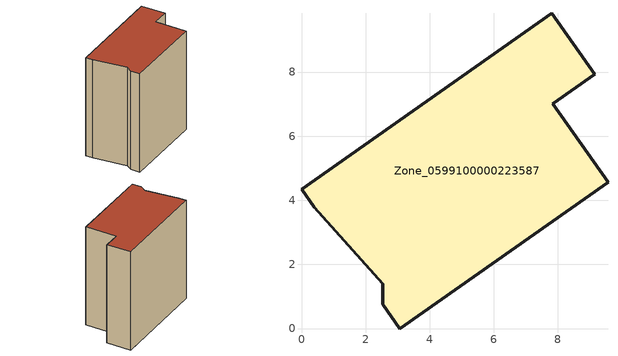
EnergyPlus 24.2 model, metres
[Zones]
Zone_0599100000223587
 floor ground (C_G): 2.54,1.39 0.39,3.78 0,4.34 7.8,9.83 9.14,7.94 7.83,7.02 9.56,4.57 3.07,0 2.54,0.75 z0
 wall outside (C_F): 3.07,0 9.56,4.57 7.83,7.02 9.14,7.94 7.8,9.83 0,4.34 0.39,3.78 2.54,1.39 2.54,0.75 3.07,0 z0:9.9
 roof outside (C_R): 0.39,3.78 2.54,1.39 2.54,0.75 3.07,0 9.56,4.57 7.83,7.02 9.14,7.94 7.8,9.83 0,4.34 z9.9
[BUILDING]
Pand.0599100000223587: North Axis=0; Terrain=City; Loads Convergence Tolerance Value=0.04; Temperature Convergence Tolerance Value=0.4; Solar Distribution=FullExterior; Maximum Number of Warmup Days=25; Minimum Number of Warmup Days=1
[Site:Location]
Rotterdam.The.Hague.AP_ZH_NLD Design_Conditions: Latitude=51.96; Longitude=4.45; Time Zone=1; Elevation=-4.5
[SITE:GROUNDTEMPERATURE:BUILDINGSURFACE]
18, 18, 18, 18, 18, 18, 18, 18, 18, 18, 18, 18
[MATERIAL] Thermal Absorptance=0.9; Solar Absorptance=0.7; Visible Absorptance=0.7
Name | Roughness | Thickness | Conductivity | Density | Specific Heat
G.TI.1946-1964 | MediumSmooth | 0.15 | 1 | 540 | 1210
F.TI.1946-1964 | Rough | 0.3 | 0.857143 | 1920 | 840
R.TI.1946-1964 | MediumRough | 0.2 | 0.277778 | 1500 | 1000
[CONSTRUCTION]
C_G: G.TI.1946-1964
C_F: F.TI.1946-1964
C_R: R.TI.1946-1964
[ZONE]
Zone_0599100000223587: Type=1; Multiplier=1; Ceiling Height=Autocalculate; Volume=Autocalculate; Floor Area=autocalculate; Part of Total Floor Area=Yes
[ZONEINFILTRATION:DESIGNFLOWRATE]
Infil_Zone_0599100000223587: Zone or ZoneList or Space or SpaceList=Zone_0599100000223587; Schedule=AlwaysOn; Design Flow Rate Calculation Method=Flow/Area; Flow Rate per Floor Area=0.003; Constant Term Coefficient=1; Temperature Term Coefficient=0; Velocity Term Coefficient=0; Velocity Squared Term Coefficient=0
[HVACTEMPLATE:ZONE:IDEALLOADSAIRSYSTEM]
Zone_0599100000223587: Maximum Heating Supply Air Temperature=50; Minimum Cooling Supply Air Temperature=13; Maximum Heating Supply Air Humidity Ratio=0.0156; Minimum Cooling Supply Air Humidity Ratio=0.0077; Heating Limit=NoLimit; Cooling Limit=NoLimit; Dehumidification Control Type=ConstantSensibleHeatRatio; Cooling Sensible Heat Ratio=0.7; Dehumidification Setpoint=60; Humidification Control Type=None; Humidification Setpoint=30; Outdoor Air Method=None; Outdoor Air Flow Rate per Person=0.00944; Outdoor Air Flow Rate per Zone Floor Area=0; Outdoor Air Flow Rate per Zone=0; Demand Controlled Ventilation Type=None; Outdoor Air Economizer Type=NoEconomizer; Heat Recovery Type=None; Sensible Heat Recovery Effectiveness=0.7; Latent Heat Recovery Effectiveness=0.65
[ZONECONTROL:THERMOSTAT]
ThermostatControl_Zone_0599100000223587: Zone or ZoneList=Zone_0599100000223587; Control Type Schedule=DualSetpointControlType; Control 1=Thermostat_Zone_0599100000223587; Temperature Difference Between Cutout And Setpoint=0
[THERMOSTATSETPOINT:DUALSETPOINT]
Thermostat_Zone_0599100000223587: Heating Setpoint Temperature Schedule=HeatingSetpoint_Zone_0599100000223587; Cooling Setpoint Temperature Schedule=CoolingSetpoint_Zone_0599100000223587
[SCHEDULE:COMPACT]
HeatingSetpoint_Zone_0599100000223587: Through: 12/31, For: AllDays, Until: 24:00, 21
CoolingSetpoint_Zone_0599100000223587: Through: 12/31, For: AllDays, Until: 24:00, 24
DualSetpointControlType: Through: 12/31, For: AllDays, Until: 24:00, 4
AlwaysOn: Through: 12/31, For: AllDays, Until: 24:00, 1
